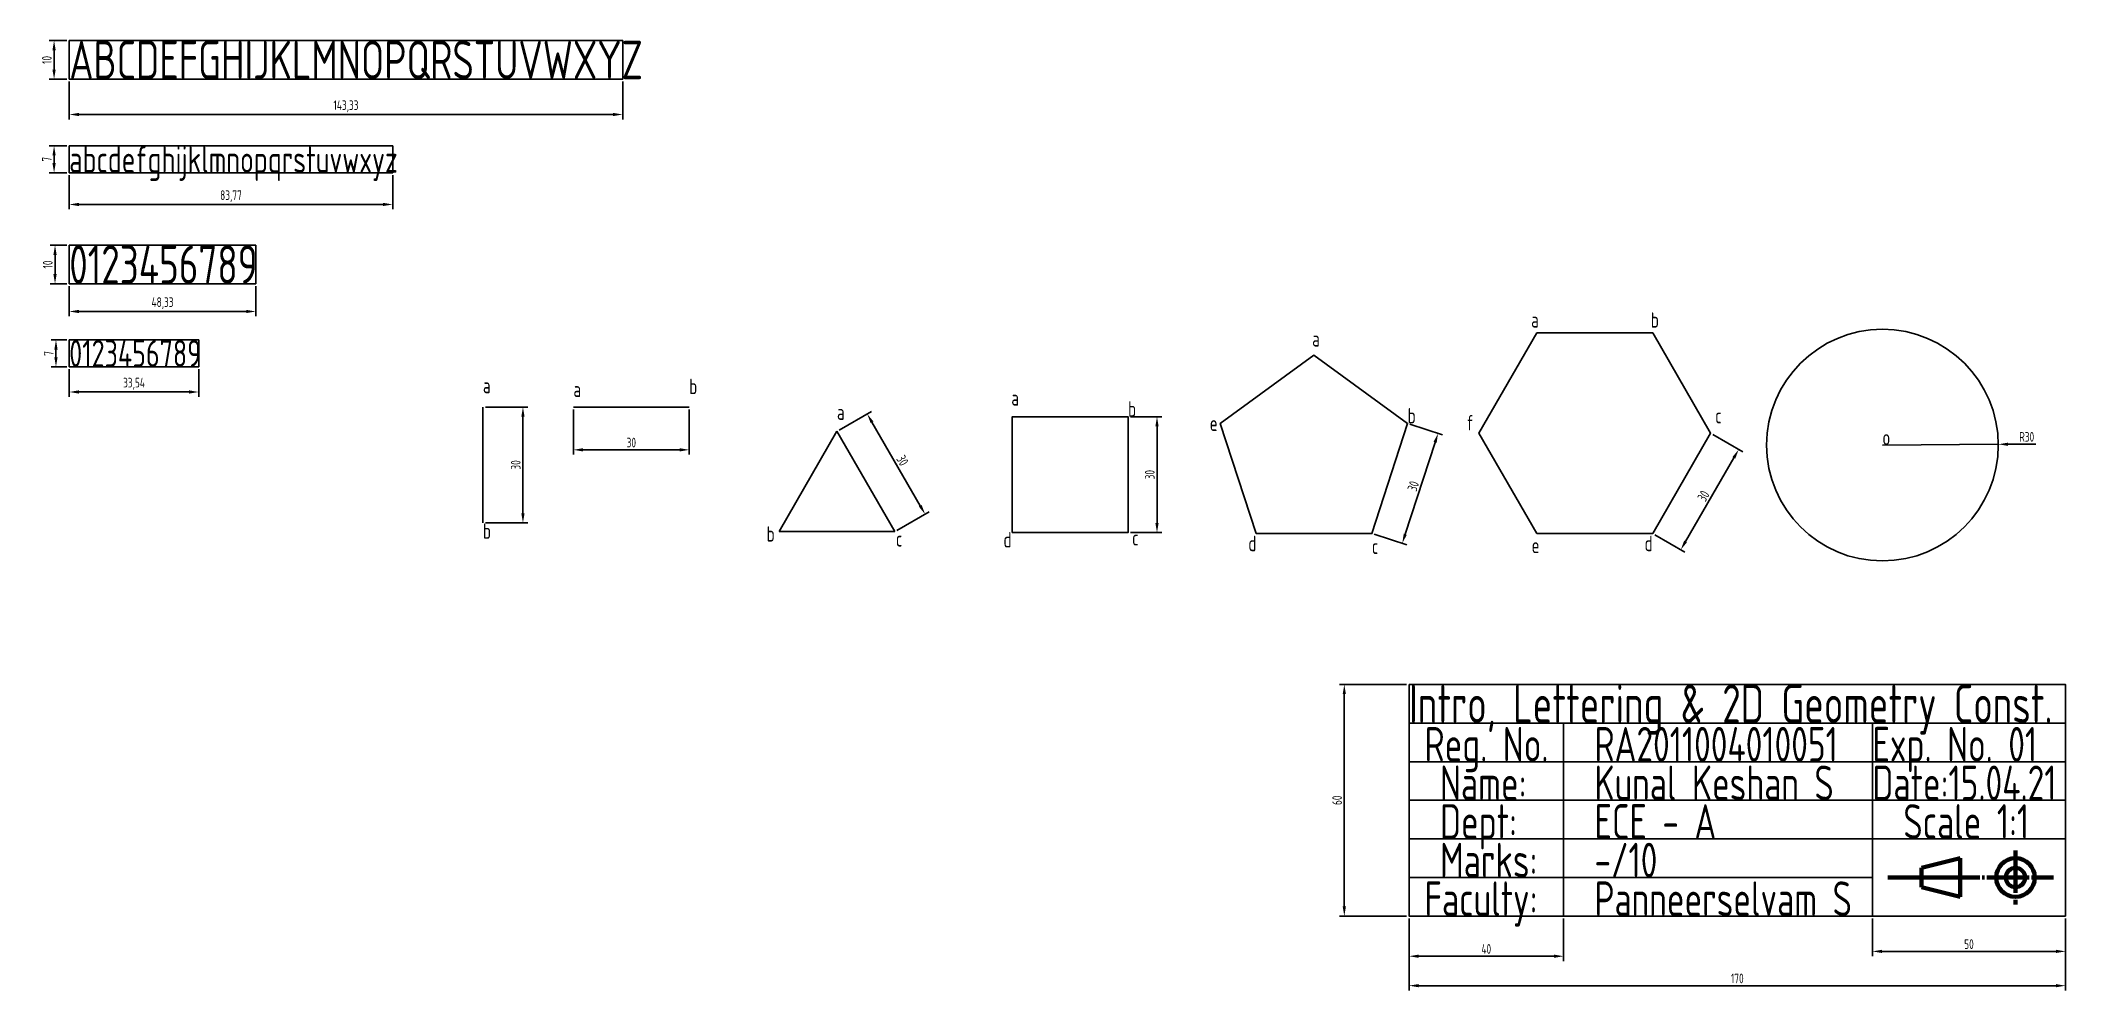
# Model space of a CAD drawing. Header units: millimetres. Extents: x 26 to 550, y 114 to 360.
import ezdxf

# ---------------------------------------------------------------- set-up
doc = ezdxf.new("R2010")
doc.units = ezdxf.units.MM
doc.linetypes.add('JIS_08_11', pattern=[12.8, 11, -0.6, 0.6, -0.6])
doc.styles.get("Standard").update_dxf_attribs({"font": 'isocpeur.ttf', "width": 0.7})
doc.dimstyles.new('ISO-25', dxfattribs={"dimtxt": 2.5, "dimasz": 2.5, "dimexe": 1.25, "dimexo": 0.625, "dimtad": 1, "dimtxsty": 'Standard', "dimcen": 2.5, "dimadec": 0, "dimazin": 0, "dimtfac": 1, "dimtmove": 0, "dimatfit": 3, "dimfxl": 1, "dimarcsym": 0})

# ---------------------------------------------------------------- blocks, each defined once
blk = doc.blocks.new('*D1')
at = {"color": 0, "lineweight": -2, "transparency": 16777216}
for p, q in [((33.5, 349.57), (33.5, 339.81)), ((176.82, 349.57), (176.82, 339.81)), ((36, 341.06), (174.32, 341.06))]:
    blk.add_line(p, q, dxfattribs=at)
at = {"color": 0, "lineweight": 100, "transparency": 16777216}
for points in [[(36, 341.48), (36, 340.65), (33.5, 341.06)], [(174.32, 341.48), (174.32, 340.65), (176.82, 341.06)]]:
    blk.add_solid(points, dxfattribs=at)
at = {"layer": 'Defpoints', "color": 0, "lineweight": 100, "transparency": 16777216}
for p in [(33.5, 350.19), (176.82, 350.19), (176.82, 341.06)]:
    blk.add_point(p, dxfattribs=at)
at = {"color": 0, "transparency": 16777216, "insert": (105.16, 343.19), "char_height": 2.5, "attachment_point": 5}
blk.add_mtext('143,33', dxfattribs=at)
blk = doc.blocks.new('*D2')
at = {"color": 0, "lineweight": -2, "transparency": 16777216}
for p, q in [((33.5, 325.35), (33.5, 316.51)), ((117.26, 325.35), (117.26, 316.51)), ((36, 317.76), (114.76, 317.76))]:
    blk.add_line(p, q, dxfattribs=at)
at = {"color": 0, "lineweight": 100, "transparency": 16777216}
for points in [[(36, 318.18), (36, 317.35), (33.5, 317.76)], [(114.76, 318.18), (114.76, 317.35), (117.26, 317.76)]]:
    blk.add_solid(points, dxfattribs=at)
at = {"layer": 'Defpoints', "color": 0, "lineweight": 100, "transparency": 16777216}
for p in [(33.5, 325.97), (117.26, 325.97), (117.26, 317.76)]:
    blk.add_point(p, dxfattribs=at)
at = {"color": 0, "transparency": 16777216, "insert": (75.38, 319.89), "char_height": 2.5, "attachment_point": 5}
blk.add_mtext('83,77', dxfattribs=at)
blk = doc.blocks.new('*D3')
at = {"color": 0, "lineweight": -2, "transparency": 16777216}
for p, q in [((32.87, 360.19), (28.32, 360.19)), ((29.57, 357.69), (29.57, 352.69)), ((32.87, 350.19), (28.32, 350.19))]:
    blk.add_line(p, q, dxfattribs=at)
at = {"color": 0, "lineweight": 100, "transparency": 16777216}
for points in [[(29.15, 357.69), (29.99, 357.69), (29.57, 360.19)], [(29.15, 352.69), (29.99, 352.69), (29.57, 350.19)]]:
    blk.add_solid(points, dxfattribs=at)
at = {"layer": 'Defpoints', "color": 0, "lineweight": 100, "transparency": 16777216}
for p in [(33.5, 360.19), (29.57, 350.19), (33.5, 350.19)]:
    blk.add_point(p, dxfattribs=at)
at = {"color": 0, "transparency": 16777216, "insert": (27.69, 355.19), "char_height": 2.5, "attachment_point": 5, "rotation": 90}
blk.add_mtext('10', dxfattribs=at)
blk = doc.blocks.new('*D4')
at = {"color": 0, "lineweight": -2, "transparency": 16777216}
for p, q in [((32.87, 332.97), (28.32, 332.97)), ((29.57, 330.47), (29.57, 328.47)), ((32.87, 325.97), (28.32, 325.97))]:
    blk.add_line(p, q, dxfattribs=at)
at = {"color": 0, "lineweight": 100, "transparency": 16777216}
for points in [[(29.15, 330.47), (29.99, 330.47), (29.57, 332.97)], [(29.15, 328.47), (29.99, 328.47), (29.57, 325.97)]]:
    blk.add_solid(points, dxfattribs=at)
at = {"layer": 'Defpoints', "color": 0, "lineweight": 100, "transparency": 16777216}
for p in [(33.5, 332.97), (29.57, 325.97), (33.5, 325.97)]:
    blk.add_point(p, dxfattribs=at)
at = {"color": 0, "transparency": 16777216, "insert": (27.69, 329.47), "char_height": 2.5, "attachment_point": 5, "rotation": 90}
blk.add_mtext('7', dxfattribs=at)
blk = doc.blocks.new('*D5')
at = {"color": 0, "lineweight": -2, "transparency": 16777216}
for p, q in [((33.5, 296.59), (33.5, 288.8)), ((81.82, 296.59), (81.82, 288.8)), ((36, 290.05), (79.32, 290.05))]:
    blk.add_line(p, q, dxfattribs=at)
at = {"color": 0, "lineweight": 100, "transparency": 16777216}
for points in [[(36, 290.47), (36, 289.63), (33.5, 290.05)], [(79.32, 290.47), (79.32, 289.63), (81.82, 290.05)]]:
    blk.add_solid(points, dxfattribs=at)
at = {"layer": 'Defpoints', "color": 0, "lineweight": 100, "transparency": 16777216}
for p in [(33.5, 297.22), (81.82, 297.22), (81.82, 290.05)]:
    blk.add_point(p, dxfattribs=at)
at = {"color": 0, "transparency": 16777216, "insert": (57.66, 292.18), "char_height": 2.5, "attachment_point": 5}
blk.add_mtext('48,33', dxfattribs=at)
blk = doc.blocks.new('*D6')
at = {"color": 0, "lineweight": -2, "transparency": 16777216}
for p, q in [((33.5, 275.07), (33.5, 267.95)), ((67.03, 275.07), (67.03, 267.95)), ((36, 269.2), (64.53, 269.2))]:
    blk.add_line(p, q, dxfattribs=at)
at = {"color": 0, "lineweight": 100, "transparency": 16777216}
for points in [[(36, 269.62), (36, 268.79), (33.5, 269.2)], [(64.53, 269.62), (64.53, 268.79), (67.03, 269.2)]]:
    blk.add_solid(points, dxfattribs=at)
at = {"layer": 'Defpoints', "color": 0, "lineweight": 100, "transparency": 16777216}
for p in [(33.5, 275.69), (67.03, 275.69), (67.03, 269.2)]:
    blk.add_point(p, dxfattribs=at)
at = {"color": 0, "transparency": 16777216, "insert": (50.27, 271.33), "char_height": 2.5, "attachment_point": 5}
blk.add_mtext('33,54', dxfattribs=at)
blk = doc.blocks.new('*D7')
at = {"color": 0, "lineweight": -2, "transparency": 16777216}
for p, q in [((32.87, 307.22), (28.56, 307.22)), ((29.81, 304.72), (29.81, 299.72)), ((32.87, 297.22), (28.56, 297.22))]:
    blk.add_line(p, q, dxfattribs=at)
at = {"color": 0, "lineweight": 100, "transparency": 16777216}
for points in [[(29.4, 304.72), (30.23, 304.72), (29.81, 307.22)], [(29.4, 299.72), (30.23, 299.72), (29.81, 297.22)]]:
    blk.add_solid(points, dxfattribs=at)
at = {"layer": 'Defpoints', "color": 0, "lineweight": 100, "transparency": 16777216}
for p in [(33.5, 307.22), (29.81, 297.22), (33.5, 297.22)]:
    blk.add_point(p, dxfattribs=at)
at = {"color": 0, "transparency": 16777216, "insert": (27.94, 302.22), "char_height": 2.5, "attachment_point": 5, "rotation": 90}
blk.add_mtext('10', dxfattribs=at)
blk = doc.blocks.new('*D8')
at = {"color": 0, "lineweight": -2, "transparency": 16777216}
for p, q in [((32.87, 282.69), (28.81, 282.69)), ((30.06, 280.19), (30.06, 278.19)), ((32.87, 275.69), (28.81, 275.69))]:
    blk.add_line(p, q, dxfattribs=at)
at = {"color": 0, "lineweight": 100, "transparency": 16777216}
for points in [[(29.64, 280.19), (30.48, 280.19), (30.06, 282.69)], [(29.64, 278.19), (30.48, 278.19), (30.06, 275.69)]]:
    blk.add_solid(points, dxfattribs=at)
at = {"layer": 'Defpoints', "color": 0, "lineweight": 100, "transparency": 16777216}
for p in [(33.5, 282.69), (30.06, 275.69), (33.5, 275.69)]:
    blk.add_point(p, dxfattribs=at)
at = {"color": 0, "transparency": 16777216, "insert": (28.18, 279.19), "char_height": 2.5, "attachment_point": 5, "rotation": 90}
blk.add_mtext('7', dxfattribs=at)
blk = doc.blocks.new('*D9')
at = {"color": 0, "lineweight": -2, "transparency": 16777216}
for p, q in [((380.46, 132.83), (380.46, 114.2)), ((550.46, 132.83), (550.46, 114.2)), ((382.96, 115.45), (547.96, 115.45))]:
    blk.add_line(p, q, dxfattribs=at)
at = {"color": 0, "lineweight": 100, "transparency": 16777216}
for points in [[(382.96, 115.87), (382.96, 115.03), (380.46, 115.45)], [(547.96, 115.87), (547.96, 115.03), (550.46, 115.45)]]:
    blk.add_solid(points, dxfattribs=at)
at = {"layer": 'Defpoints', "color": 0, "lineweight": 100, "transparency": 16777216}
for p in [(380.46, 133.46), (550.46, 133.46), (550.46, 115.45)]:
    blk.add_point(p, dxfattribs=at)
at = {"color": 0, "transparency": 16777216, "insert": (465.46, 117.33), "char_height": 2.5, "attachment_point": 5}
blk.add_mtext('170', dxfattribs=at)
blk = doc.blocks.new('*D10')
at = {"color": 0, "lineweight": -2, "transparency": 16777216}
for p, q in [((379.83, 193.46), (362.44, 193.46)), ((363.69, 190.96), (363.69, 135.96)), ((379.83, 133.46), (362.44, 133.46))]:
    blk.add_line(p, q, dxfattribs=at)
at = {"color": 0, "lineweight": 100, "transparency": 16777216}
for points in [[(363.28, 190.96), (364.11, 190.96), (363.69, 193.46)], [(363.28, 135.96), (364.11, 135.96), (363.69, 133.46)]]:
    blk.add_solid(points, dxfattribs=at)
at = {"layer": 'Defpoints', "color": 0, "lineweight": 100, "transparency": 16777216}
for p in [(380.46, 193.46), (363.69, 133.46), (380.46, 133.46)]:
    blk.add_point(p, dxfattribs=at)
at = {"color": 0, "transparency": 16777216, "insert": (361.82, 163.46), "char_height": 2.5, "attachment_point": 5, "rotation": 90}
blk.add_mtext('60', dxfattribs=at)
blk = doc.blocks.new('*D11')
at = {"color": 0, "lineweight": -2, "transparency": 16777216}
for p, q in [((141.26, 265.31), (152.24, 265.31)), ((150.99, 262.81), (150.99, 237.81)), ((141.26, 235.31), (152.24, 235.31))]:
    blk.add_line(p, q, dxfattribs=at)
at = {"color": 0, "lineweight": 100, "transparency": 16777216}
for points in [[(150.57, 262.81), (151.41, 262.81), (150.99, 265.31)], [(150.57, 237.81), (151.41, 237.81), (150.99, 235.31)]]:
    blk.add_solid(points, dxfattribs=at)
at = {"layer": 'Defpoints', "color": 0, "lineweight": 100, "transparency": 16777216}
for p in [(140.64, 265.31), (140.64, 235.31), (150.99, 235.31)]:
    blk.add_point(p, dxfattribs=at)
at = {"color": 0, "transparency": 16777216, "insert": (149.12, 250.31), "char_height": 2.5, "attachment_point": 5, "rotation": 90}
blk.add_mtext('30', dxfattribs=at)
blk = doc.blocks.new('*D12')
at = {"color": 0, "lineweight": -2, "transparency": 16777216}
for p, q in [((164.06, 264.68), (164.06, 252.97)), ((194.06, 264.68), (194.06, 252.97)), ((166.56, 254.22), (191.56, 254.22))]:
    blk.add_line(p, q, dxfattribs=at)
at = {"color": 0, "lineweight": 100, "transparency": 16777216}
for points in [[(166.56, 254.64), (166.56, 253.8), (164.06, 254.22)], [(191.56, 254.64), (191.56, 253.8), (194.06, 254.22)]]:
    blk.add_solid(points, dxfattribs=at)
at = {"layer": 'Defpoints', "color": 0, "lineweight": 100, "transparency": 16777216}
for p in [(164.06, 265.31), (194.06, 265.31), (194.06, 254.22)]:
    blk.add_point(p, dxfattribs=at)
at = {"color": 0, "transparency": 16777216, "insert": (179.06, 256.1), "char_height": 2.5, "attachment_point": 5}
blk.add_mtext('30', dxfattribs=at)
blk = doc.blocks.new('*D13')
at = {"color": 0, "lineweight": -2, "transparency": 16777216}
for p, q in [((232.85, 259.33), (241.22, 264.16)), ((241.38, 261.37), (253.88, 239.72)), ((247.85, 233.35), (256.22, 238.18))]:
    blk.add_line(p, q, dxfattribs=at)
at = {"color": 0, "lineweight": 100, "transparency": 16777216}
for points in [[(241.75, 261.57), (241.02, 261.16), (240.13, 263.53)], [(254.25, 239.92), (253.52, 239.51), (255.13, 237.55)]]:
    blk.add_solid(points, dxfattribs=at)
at = {"layer": 'Defpoints', "color": 0, "lineweight": 100, "transparency": 16777216}
for p in [(232.31, 259.01), (255.13, 237.55), (247.31, 233.03)]:
    blk.add_point(p, dxfattribs=at)
at = {"color": 0, "transparency": 16777216, "insert": (249.26, 251.48), "char_height": 2.5, "attachment_point": 5, "rotation": 300}
blk.add_mtext('30', dxfattribs=at)
blk = doc.blocks.new('*D14')
at = {"color": 0, "lineweight": -2, "transparency": 16777216}
for p, q in [((308.34, 262.79), (316.44, 262.79)), ((315.19, 260.29), (315.19, 235.29)), ((308.34, 232.79), (316.44, 232.79))]:
    blk.add_line(p, q, dxfattribs=at)
at = {"color": 0, "lineweight": 100, "transparency": 16777216}
for points in [[(314.77, 260.29), (315.6, 260.29), (315.19, 262.79)], [(314.77, 235.29), (315.6, 235.29), (315.19, 232.79)]]:
    blk.add_solid(points, dxfattribs=at)
at = {"layer": 'Defpoints', "color": 0, "lineweight": 100, "transparency": 16777216}
for p in [(307.71, 262.79), (307.71, 232.79), (315.19, 232.79)]:
    blk.add_point(p, dxfattribs=at)
at = {"color": 0, "transparency": 16777216, "insert": (313.31, 247.79), "char_height": 2.5, "attachment_point": 5, "rotation": 90}
blk.add_mtext('30', dxfattribs=at)
blk = doc.blocks.new('*D15')
at = {"color": 0, "lineweight": -2, "transparency": 16777216}
for p, q in [((380.69, 260.88), (389.16, 258.13)), ((387.2, 256.14), (379.47, 232.36)), ((371.42, 232.35), (379.89, 229.59))]:
    blk.add_line(p, q, dxfattribs=at)
at = {"color": 0, "lineweight": 100, "transparency": 16777216}
for points in [[(386.8, 256.26), (387.6, 256.01), (387.97, 258.51)], [(379.08, 232.49), (379.87, 232.23), (378.7, 229.98)]]:
    blk.add_solid(points, dxfattribs=at)
at = {"layer": 'Defpoints', "color": 0, "lineweight": 100, "transparency": 16777216}
for p in [(380.1, 261.07), (370.83, 232.54), (378.7, 229.98)]:
    blk.add_point(p, dxfattribs=at)
at = {"color": 0, "transparency": 16777216, "insert": (381.55, 244.83), "char_height": 2.5, "attachment_point": 5, "rotation": 72}
blk.add_mtext('30', dxfattribs=at)
blk = doc.blocks.new('*D16')
at = {"color": 0, "lineweight": -2, "transparency": 16777216}
for p, q in [((459.1, 258.21), (466.91, 253.7)), ((464.58, 252.16), (452.08, 230.51)), ((444.1, 232.23), (451.91, 227.72))]:
    blk.add_line(p, q, dxfattribs=at)
at = {"color": 0, "lineweight": 100, "transparency": 16777216}
for points in [[(464.21, 252.37), (464.94, 251.95), (465.83, 254.32)], [(451.71, 230.72), (452.44, 230.3), (450.83, 228.34)]]:
    blk.add_solid(points, dxfattribs=at)
at = {"layer": 'Defpoints', "color": 0, "lineweight": 100, "transparency": 16777216}
for p in [(458.56, 258.52), (443.56, 232.54), (450.83, 228.34)]:
    blk.add_point(p, dxfattribs=at)
at = {"color": 0, "transparency": 16777216, "insert": (456.7, 242.27), "char_height": 2.5, "attachment_point": 5, "rotation": 60}
blk.add_mtext('30', dxfattribs=at)
blk = doc.blocks.new('*D17')
at = {"color": 0, "lineweight": -2, "transparency": 16777216}
for p, q in [((503.05, 255.45), (533.05, 255.65)), ((542.8, 255.72), (535.55, 255.67))]:
    blk.add_line(p, q, dxfattribs=at)
at = {"color": 0, "lineweight": 100, "transparency": 16777216}
blk.add_solid([(535.55, 256.08), (535.55, 255.25), (533.05, 255.65)], dxfattribs=at)
at = {"layer": 'Defpoints', "color": 0, "lineweight": 100, "transparency": 16777216}
for p in [(503.05, 255.45), (533.05, 255.65)]:
    blk.add_point(p, dxfattribs=at)
at = {"color": 0, "transparency": 16777216, "insert": (540.41, 257.58), "char_height": 2.5, "attachment_point": 5, "rotation": 0.3792}
blk.add_mtext('R30', dxfattribs=at)
blk = doc.blocks.new('*D18')
at = {"color": 0, "linetype": 'Continuous', "lineweight": -2, "transparency": 16777216}
for p, q in [((500.46, 132.83), (500.46, 123.08)), ((550.46, 132.83), (550.46, 123.08)), ((502.96, 124.33), (547.96, 124.33))]:
    blk.add_line(p, q, dxfattribs=at)
at = {"color": 0, "linetype": 'Continuous', "lineweight": 100, "transparency": 16777216}
for points in [[(502.96, 124.75), (502.96, 123.91), (500.46, 124.33)], [(547.96, 124.75), (547.96, 123.91), (550.46, 124.33)]]:
    blk.add_solid(points, dxfattribs=at)
at = {"layer": 'Defpoints', "color": 0, "linetype": 'Continuous', "lineweight": 100, "transparency": 16777216}
for p in [(500.46, 133.46), (550.46, 133.46), (550.46, 124.33)]:
    blk.add_point(p, dxfattribs=at)
at = {"color": 0, "linetype": 'Continuous', "lineweight": 100, "transparency": 16777216, "insert": (525.46, 126.21), "char_height": 2.5, "attachment_point": 5}
blk.add_mtext('50', dxfattribs=at)
blk = doc.blocks.new('*D19')
at = {"color": 0, "linetype": 'Continuous', "lineweight": -2, "transparency": 16777216}
for p, q in [((380.46, 132.83), (380.46, 121.83)), ((420.46, 132.83), (420.46, 121.83)), ((382.96, 123.08), (417.96, 123.08))]:
    blk.add_line(p, q, dxfattribs=at)
at = {"color": 0, "linetype": 'Continuous', "lineweight": 100, "transparency": 16777216}
for points in [[(382.96, 123.5), (382.96, 122.66), (380.46, 123.08)], [(417.96, 123.5), (417.96, 122.66), (420.46, 123.08)]]:
    blk.add_solid(points, dxfattribs=at)
at = {"layer": 'Defpoints', "color": 0, "linetype": 'Continuous', "lineweight": 100, "transparency": 16777216}
for p in [(380.46, 133.46), (420.46, 133.46), (420.46, 123.08)]:
    blk.add_point(p, dxfattribs=at)
at = {"color": 0, "linetype": 'Continuous', "lineweight": 100, "transparency": 16777216, "insert": (400.46, 124.96), "char_height": 2.5, "attachment_point": 5}
blk.add_mtext('40', dxfattribs=at)

msp = doc.modelspace()

# ---------------------------------------------------------------- linework, layer by layer
for p, q in [((33.496, 360.194), (176.825, 360.194)), ((33.496, 350.194), (33.496, 360.194)), ((33.496, 360.194), (33.496, 360.194)), ((176.825, 360.194), (176.825, 350.194)), ((176.825, 350.194), (33.496, 350.194)), ((33.496, 332.971), (117.261, 332.971)), ((33.496, 325.971), (33.496, 332.971)), ((117.261, 332.971), (117.261, 325.971)), ((117.261, 325.971), (33.496, 325.971)), ((33.496, 325.971), (33.496, 325.971)), ((33.496, 307.218), (81.824, 307.218)), ((33.496, 297.218), (33.496, 307.218)), ((81.824, 307.218), (81.824, 297.218)), ((81.824, 297.218), (33.496, 297.218)), ((33.496, 282.692), (67.034, 282.692)), ((33.496, 275.692), (33.496, 282.692)), ((67.034, 282.692), (67.034, 275.692)), ((67.034, 275.692), (33.496, 275.692)), ((140.636, 265.308), (140.636, 235.308)), ((164.057, 265.308), (194.057, 265.308)), ((217.31, 233.033), (232.31, 259.014)), ((232.31, 259.014), (247.31, 233.033)), ((217.31, 233.033), (247.31, 233.033)), ((380.456, 193.457), (380.456, 183.457)), ((380.456, 183.457), (550.456, 183.457)), ((420.456, 133.457), (420.456, 183.457)), ((420.456, 183.457), (420.456, 183.457)), ((500.456, 133.457), (500.456, 183.457)), ((500.456, 183.457), (500.456, 183.457)), ((550.456, 183.457), (550.456, 183.457)), ((550.456, 183.457), (550.456, 173.457)), ((550.456, 173.457), (380.456, 173.457)), ((380.456, 173.457), (380.456, 173.457)), ((380.456, 173.457), (380.456, 163.457)), ((380.456, 163.457), (550.456, 163.457)), ((550.456, 163.457), (550.456, 163.457)), ((550.456, 163.457), (550.456, 153.457)), ((550.456, 153.457), (380.456, 153.457)), ((380.456, 153.457), (380.456, 153.457)), ((380.456, 153.457), (380.456, 143.457)), ((500.456, 153.457), (500.456, 133.457)), ((380.456, 143.457), (380.456, 143.457)), ((380.456, 143.457), (500.456, 143.457)), ((550.456, 143.457), (550.456, 133.457)), ((380.456, 133.457), (420.456, 133.457))]:
    msp.add_line(p, q)
at = {"linetype": 'Continuous', "lineweight": 100}
for p, q in [((523.206, 148.457), (513.206, 145.957)), ((523.206, 143.457), (523.206, 148.457)), ((523.206, 148.457), (523.206, 138.457)), ((523.206, 138.457), (523.206, 148.457)), ((513.206, 143.457), (513.206, 145.957)), ((513.206, 145.957), (513.206, 140.957)), ((523.206, 143.457), (513.206, 143.457)), ((513.206, 140.957), (523.206, 138.457))]:
    msp.add_line(p, q, dxfattribs=at)
at = {"linetype": 'JIS_08_11', "lineweight": 100}
for p, q in [((537.506, 143.457), (537.506, 150.457)), ((537.506, 150.457), (537.506, 136.457)), ((504.468, 143.457), (547.368, 143.457)), ((537.506, 143.457), (537.506, 143.457))]:
    msp.add_line(p, q, dxfattribs=at)
for points in [[(413.556, 232.54), (443.556, 232.54), (458.556, 258.521), (443.556, 284.502), (413.556, 284.502), (398.556, 258.521)], [(340.827, 232.54), (370.827, 232.54), (380.097, 261.072), (355.827, 278.705), (331.556, 261.072)], [(277.712, 232.787), (307.712, 232.787), (307.712, 262.787), (277.712, 262.787)], [(380.456, 193.457), (550.456, 193.457), (550.456, 133.457), (380.456, 133.457)]]:
    msp.add_lwpolyline(points, close=True)
msp.add_circle((503.05, 255.453), 30)
at = {"linetype": 'Continuous', "lineweight": 100}
for radius in [5, 2.5]:
    msp.add_circle((537.506, 143.457), radius, dxfattribs=at)

# ---------------------------------------------------------------- texts
at = {"width": 0.7}
for s, height, p in [('ABCDEFGHIJKLMNOPQRSTUVWXYZ', 10, (33.496, 350.194)), ('abcdefghijklmnopqrstuvwxyz', 7, (33.496, 325.971)), ('0123456789', 10, (33.496, 297.218)), ('0123456789', 7, (33.496, 275.692)), ('Intro, Lettering & 2D Geometry Const.', 10, (380.456, 183.457)), (' Reg. No.', 9, (380.456, 173.457)), ('  RA2011004010051', 9, (420.456, 173.457)), ('  Kunal Keshan S', 9, (420.456, 163.457)), ('  Dept:', 9, (380.456, 153.457)), ('  ECE - A', 9, (420.456, 153.457)), ('  Scale 1:1', 9, (500.456, 153.457)), ('  Marks:', 9, (380.456, 143.457)), ('  -/10', 9, (420.456, 143.457)), (' Faculty:', 9, (380.456, 133.457))]:
    msp.add_text(s, height=height, dxfattribs=at).set_placement(p)
at = {"linetype": 'Continuous', "lineweight": 100, "width": 0.7}
for s, height, p in [('a', 4, (412.064, 285.896)), ('b', 4, (443.093, 285.865)), ('a', 4, (355.364, 280.979)), ('a', 4, (140.628, 268.883)), ('a', 4, (164.057, 267.898)), ('b', 4, (194.057, 268.637)), ('a', 4, (277.463, 265.68)), ('a', 4, (232.31, 261.985)), ('b', 4, (307.712, 262.787)), ('b', 4, (380.097, 261.072)), ('f', 4, (395.351, 259.26)), ('c', 4, (459.74, 261.074)), ('e', 4, (328.844, 259.101)), ('o', 4, (503.05, 255.453)), ('b', 4, (140.636, 231.187)), ('b', 4, (214.1, 230.448)), ('c', 4, (247.567, 229.174)), ('d', 4, (275.433, 228.928)), ('c', 4, (308.742, 229.442)), ('d', 4, (338.854, 227.973)), ('d', 4, (441.466, 227.973)), ('c', 4, (370.827, 227.233)), ('e', 4, (412.206, 227.48)), ('Exp. No. 01', 9, (500.456, 173.457)), ('  Name:', 9, (380.456, 163.457)), ('Date:15.04.21', 9, (500.456, 163.457)), ('  Panneerselvam S', 9, (420.456, 133.457))]:
    msp.add_text(s, height=height, dxfattribs=at).set_placement(p)

# ---------------------------------------------------------------- dimensions: what is measured, and where the dimension line sits
for base, p1, p2, picture, middle in [((29.569, 350.194), (33.496, 360.194), (33.496, 350.194), '*D3', (27.694, 355.194)), ((29.569, 325.971), (33.496, 332.971), (33.496, 325.971), '*D4', (27.694, 329.471)), ((29.814, 297.218), (33.496, 307.218), (33.496, 297.218), '*D7', (27.939, 302.218)), ((30.06, 275.692), (33.496, 282.692), (33.496, 275.692), '*D8', (28.185, 279.192)), ((150.99, 235.308), (140.636, 265.308), (140.636, 235.308), '*D11', (149.115, 250.308)), ((315.186, 232.787), (307.712, 262.787), (307.712, 232.787), '*D14', (313.311, 247.787)), ((363.692, 133.457), (380.456, 193.457), (380.456, 133.457), '*D10', (361.817, 163.457))]:
    dim = msp.add_linear_dim(base=base, p1=p1, p2=p2, angle=90, dimstyle='ISO-25')
    dim.commit()
    dim.dimension.update_dxf_attribs({"geometry": picture, "text_midpoint": middle})
for base, p1, p2, picture, middle in [((176.825, 341.064), (33.496, 350.194), (176.825, 350.194), '*D1', (105.16, 343.189)), ((117.2609, 317.7645), (33.4957, 325.9706), (117.2609, 325.9706), '*D2', (75.3783, 319.8895)), ((81.824, 290.05), (33.496, 297.218), (81.824, 297.218), '*D5', (57.66, 292.175)), ((67.034, 269.203), (33.496, 275.692), (67.034, 275.692), '*D6', (50.265, 271.328)), ((194.057, 254.221), (164.057, 265.308), (194.057, 265.308), '*D12', (179.057, 256.096)), ((550.456, 115.452), (380.456, 133.457), (550.456, 133.457), '*D9', (465.456, 117.327))]:
    dim = msp.add_linear_dim(base=base, p1=p1, p2=p2, dimstyle='ISO-25')
    dim.commit()
    dim.dimension.update_dxf_attribs({"geometry": picture, "text_midpoint": middle})
for p1, p2, distance, picture, middle in [((232.31, 259.014), (247.31, 233.033), 9.035, '*D13', (249.258, 251.478)), ((380.097, 261.072), (370.827, 232.54), 8.281, '*D15', (381.554, 244.827)), ((458.556, 258.521), (443.556, 232.54), 8.394, '*D16', (456.702, 242.271))]:
    dim = msp.add_aligned_dim(p1=p1, p2=p2, distance=distance, dimstyle='ISO-25')
    dim.commit()
    dim.dimension.update_dxf_attribs({"geometry": picture, "text_midpoint": middle})
dim = msp.add_radius_dim(center=(503.05, 255.453), mpoint=(533.05, 255.651), dimstyle='ISO-25')
dim.commit()
dim.dimension.update_dxf_attribs({"geometry": '*D17', "text_midpoint": (540.412, 257.575)})
at = {"linetype": 'Continuous', "lineweight": 100}
for base, p1, p2, picture, middle in [((420.456, 123.08), (380.456, 133.457), (420.456, 133.457), '*D19', (400.456, 124.955)), ((550.456, 124.33), (500.456, 133.457), (550.456, 133.457), '*D18', (525.456, 126.205))]:
    dim = msp.add_linear_dim(base=base, p1=p1, p2=p2, dimstyle='ISO-25', dxfattribs=at)
    dim.commit()
    dim.dimension.update_dxf_attribs({"geometry": picture, "text_midpoint": middle})

doc.saveas('drawing.dxf')
